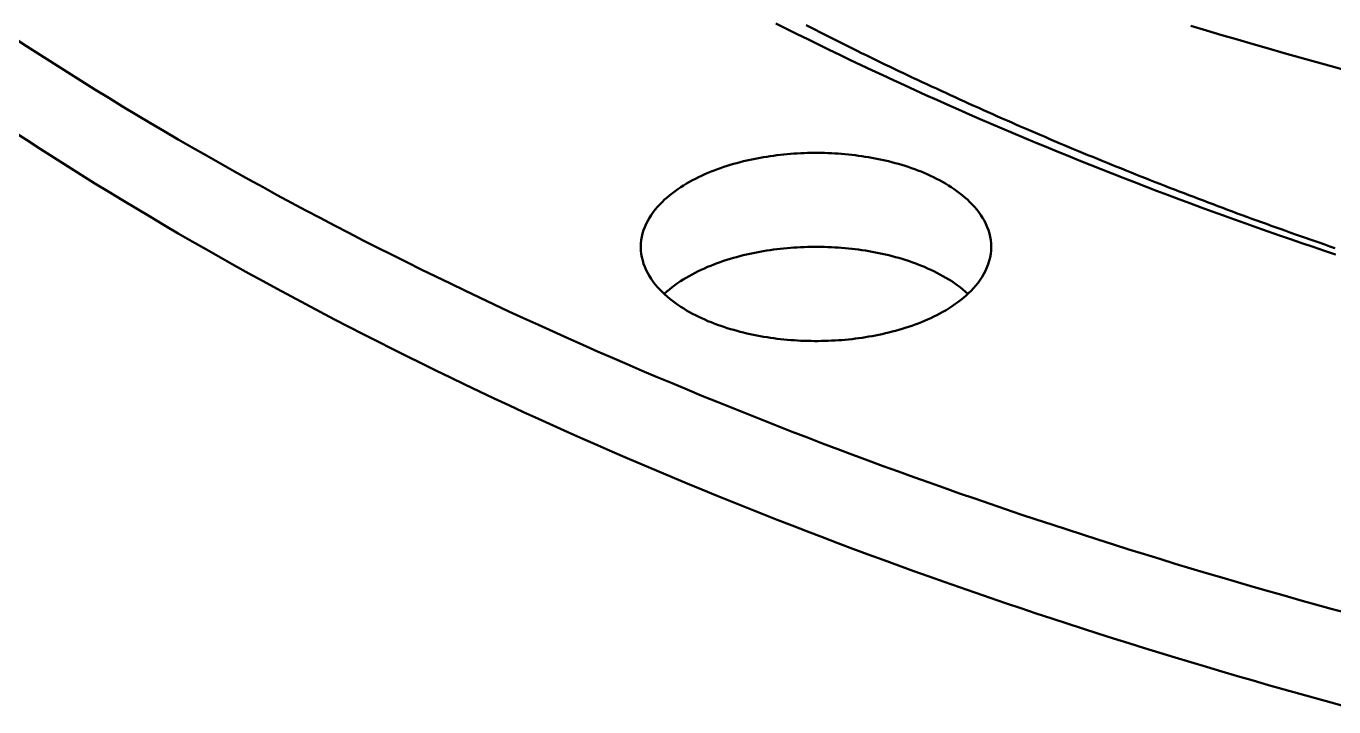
# Model space of a CAD drawing. Header units: millimetres. Extents: x 0 to 841, y 0 to 594.
# Drawn here: x 222.99 to 269.26, y 291.87 to 315.95 of the extents above; entities that cross this region are included whole.
import ezdxf

# ---------------------------------------------------------------- set-up
doc = ezdxf.new("R2010")
doc.units = ezdxf.units.MM
doc.layers.add('FINA', color=7, linetype='CONTINUOUS', lineweight=25)
doc.layers.add('VIS', color=7, linetype='CONTINUOUS', lineweight=50)

msp = doc.modelspace()

# ---------------------------------------------------------------- linework, layer by layer
at = {"layer": 'FINA'}
for points in [[(249.513, 316.053), (249.889, 315.864), (250.265, 315.676), (250.642, 315.489), (251.019, 315.304), (251.397, 315.12), (251.776, 314.937), (252.155, 314.755), (252.535, 314.574), (252.915, 314.395), (253.296, 314.217), (253.678, 314.04), (254.06, 313.864), (254.442, 313.689), (254.825, 313.516), (255.209, 313.343), (255.593, 313.172), (255.978, 313.002), (256.363, 312.833), (256.748, 312.666), (257.135, 312.499), (257.521, 312.334), (257.908, 312.169), (258.296, 312.006), (258.684, 311.844), (259.072, 311.683), (259.461, 311.523), (259.851, 311.364), (260.241, 311.207), (260.631, 311.05), (261.022, 310.895), (261.413, 310.74), (261.805, 310.587), (262.197, 310.435), (262.589, 310.284), (262.982, 310.134), (263.375, 309.985), (263.769, 309.837), (264.163, 309.69), (264.557, 309.544), (264.952, 309.399), (265.347, 309.255), (265.743, 309.113), (266.139, 308.971), (266.535, 308.83), (266.932, 308.691), (267.329, 308.552), (267.726, 308.415), (268.124, 308.278), (268.522, 308.142), (268.921, 308.008), (269.319, 307.874)], [(222.518, 315.563), (222.998, 315.249), (223.48, 314.937), (223.962, 314.628), (224.447, 314.321), (224.932, 314.016), (225.42, 313.714), (225.908, 313.413), (226.398, 313.115), (226.889, 312.82), (227.382, 312.526), (227.876, 312.235), (228.371, 311.945), (228.867, 311.658), (229.365, 311.373), (229.864, 311.09), (230.364, 310.81), (230.865, 310.531), (231.368, 310.255), (231.871, 309.98), (232.376, 309.708), (232.882, 309.438), (233.388, 309.17), (233.896, 308.904), (234.405, 308.64), (234.915, 308.377), (235.426, 308.117), (235.939, 307.859), (236.452, 307.603), (236.966, 307.349), (237.481, 307.097), (237.997, 306.847), (238.513, 306.598), (239.031, 306.352), (239.55, 306.107), (240.07, 305.865), (240.59, 305.624), (241.112, 305.385), (241.634, 305.149), (242.157, 304.913), (242.681, 304.68), (243.205, 304.449), (243.731, 304.219), (244.257, 303.992), (244.784, 303.766), (245.312, 303.542), (245.841, 303.32), (246.37, 303.099), (246.9, 302.88), (247.431, 302.663), (247.963, 302.448), (248.495, 302.235), (249.028, 302.023), (249.561, 301.813), (250.096, 301.605), (250.631, 301.398), (251.166, 301.194), (251.702, 300.991), (252.239, 300.789), (252.777, 300.589), (253.315, 300.391), (253.854, 300.195), (254.393, 300), (254.933, 299.807), (255.474, 299.616), (256.015, 299.426), (256.557, 299.238), (257.099, 299.051), (257.642, 298.866), (258.185, 298.683), (258.729, 298.501), (259.273, 298.321), (259.818, 298.143), (260.364, 297.966), (260.91, 297.791), (261.456, 297.617), (262.003, 297.445), (262.551, 297.274), (263.099, 297.105), (263.647, 296.937), (264.196, 296.771), (264.745, 296.607), (265.295, 296.444), (265.845, 296.283), (266.396, 296.123), (266.947, 295.964), (267.499, 295.807), (268.051, 295.652), (268.603, 295.498), (269.156, 295.346), (269.709, 295.195)], [(250.586, 315.988), (250.749, 315.904), (250.912, 315.821), (251.075, 315.738), (251.238, 315.656), (251.402, 315.573), (251.565, 315.491), (251.729, 315.409), (251.893, 315.327), (252.056, 315.246), (252.22, 315.165), (252.385, 315.084), (252.549, 315.003), (252.713, 314.923), (252.878, 314.842), (253.042, 314.762), (253.207, 314.682), (253.372, 314.603), (253.536, 314.524), (253.701, 314.444), (253.867, 314.366), (254.032, 314.287), (254.197, 314.209), (254.363, 314.13), (254.528, 314.052), (254.694, 313.975), (254.86, 313.897), (255.026, 313.82), (255.192, 313.743), (255.358, 313.666), (255.524, 313.59), (255.69, 313.513), (255.857, 313.437), (256.023, 313.361), (256.19, 313.286), (256.356, 313.21), (256.523, 313.135), (256.69, 313.06), (256.857, 312.985), (257.024, 312.911), (257.192, 312.836), (257.359, 312.762), (257.526, 312.688), (257.694, 312.615), (257.861, 312.541), (258.029, 312.468), (258.197, 312.395), (258.365, 312.322), (258.533, 312.25), (258.701, 312.178), (258.869, 312.105), (259.037, 312.034), (259.206, 311.962), (259.374, 311.89), (259.543, 311.819), (259.712, 311.748), (259.88, 311.677), (260.049, 311.607), (260.218, 311.536), (260.387, 311.466), (260.556, 311.396), (260.725, 311.327), (260.895, 311.257), (261.064, 311.188), (261.233, 311.119), (261.403, 311.05), (261.573, 310.981), (261.742, 310.913), (261.912, 310.844), (262.082, 310.776), (262.252, 310.709), (262.422, 310.641), (262.592, 310.574), (262.762, 310.506), (262.933, 310.439), (263.103, 310.373), (263.273, 310.306), (263.444, 310.24), (263.615, 310.174), (263.785, 310.108), (263.956, 310.042), (264.127, 309.976), (264.298, 309.911), (264.469, 309.846), (264.64, 309.781), (264.811, 309.716), (264.982, 309.652), (265.154, 309.588), (265.325, 309.524), (265.497, 309.46), (265.668, 309.396), (265.84, 309.332), (266.012, 309.269), (266.183, 309.206), (266.355, 309.143), (266.527, 309.081), (266.699, 309.018), (266.871, 308.956), (267.043, 308.894), (267.216, 308.832), (267.388, 308.77), (267.56, 308.709), (267.733, 308.647), (267.905, 308.586), (268.078, 308.526), (268.25, 308.465), (268.423, 308.404), (268.596, 308.344), (268.769, 308.284), (268.942, 308.224), (269.115, 308.164), (269.288, 308.105)], [(264.196, 315.965), (264.745, 315.801), (265.295, 315.638), (265.845, 315.477), (266.396, 315.317), (266.947, 315.158), (267.499, 315.001), (268.051, 314.846), (268.603, 314.692), (269.156, 314.54), (269.709, 314.389)], [(222.518, 312.241), (222.998, 311.927), (223.48, 311.615), (223.962, 311.306), (224.447, 310.999), (224.932, 310.694), (225.42, 310.392), (225.908, 310.091), (226.398, 309.793), (226.889, 309.498), (227.382, 309.204), (227.876, 308.912), (228.371, 308.623), (228.867, 308.336), (229.365, 308.051), (229.864, 307.768), (230.364, 307.488), (230.865, 307.209), (231.368, 306.933), (231.871, 306.658), (232.376, 306.386), (232.882, 306.116), (233.388, 305.848), (233.896, 305.582), (234.405, 305.318), (234.915, 305.055), (235.426, 304.795), (235.939, 304.537), (236.452, 304.281), (236.966, 304.027), (237.481, 303.775), (237.997, 303.525), (238.513, 303.276), (239.031, 303.03), (239.55, 302.785), (240.07, 302.543), (240.59, 302.302), (241.112, 302.063), (241.634, 301.827), (242.157, 301.591), (242.681, 301.358), (243.205, 301.127), (243.731, 300.897), (244.257, 300.67), (244.784, 300.444), (245.312, 300.22), (245.841, 299.998), (246.37, 299.777), (246.9, 299.558), (247.431, 299.341), (247.963, 299.126), (248.495, 298.913), (249.028, 298.701), (249.561, 298.491), (250.096, 298.283), (250.631, 298.076), (251.166, 297.872), (251.702, 297.668), (252.239, 297.467), (252.777, 297.267), (253.315, 297.069), (253.854, 296.873), (254.393, 296.678), (254.933, 296.485), (255.474, 296.294), (256.015, 296.104), (256.557, 295.916), (257.099, 295.729), (257.642, 295.544), (258.185, 295.361), (258.729, 295.179), (259.273, 294.999), (259.818, 294.821), (260.364, 294.644), (260.91, 294.469), (261.456, 294.295), (262.003, 294.123), (262.551, 293.952), (263.099, 293.783), (263.647, 293.615), (264.196, 293.449), (264.745, 293.285), (265.295, 293.122), (265.845, 292.961), (266.396, 292.801), (266.947, 292.642), (267.499, 292.485), (268.051, 292.33), (268.603, 292.176), (269.156, 292.024), (269.709, 291.873)], [(244.737, 308.143), (244.741, 308.263), (244.753, 308.383), (244.773, 308.502), (244.8, 308.619), (244.835, 308.735), (244.877, 308.848), (244.925, 308.958), (244.98, 309.066), (245.039, 309.17), (245.104, 309.272), (245.174, 309.37), (245.247, 309.466), (245.325, 309.558), (245.406, 309.647), (245.49, 309.733), (245.577, 309.816), (245.667, 309.897), (245.76, 309.974), (245.854, 310.049), (245.951, 310.121), (246.049, 310.191), (246.149, 310.258), (246.251, 310.322), (246.354, 310.385), (246.459, 310.445), (246.564, 310.502), (246.671, 310.558), (246.779, 310.612), (246.888, 310.663), (246.998, 310.713), (247.108, 310.761), (247.22, 310.807), (247.332, 310.851), (247.445, 310.893), (247.558, 310.934), (247.672, 310.972), (247.787, 311.01), (247.902, 311.045), (248.018, 311.079), (248.134, 311.111), (248.25, 311.142), (248.367, 311.172), (248.485, 311.2), (248.602, 311.226), (248.72, 311.251), (248.838, 311.274), (248.957, 311.297), (249.075, 311.317), (249.194, 311.337), (249.314, 311.355), (249.433, 311.371), (249.552, 311.387), (249.672, 311.401), (249.792, 311.414), (249.912, 311.425), (250.032, 311.435), (250.152, 311.444), (250.272, 311.452), (250.393, 311.458), (250.513, 311.463), (250.634, 311.467), (250.754, 311.469), (250.875, 311.47), (250.995, 311.47), (251.116, 311.469), (251.236, 311.467), (251.357, 311.463), (251.477, 311.458), (251.597, 311.452), (251.718, 311.444), (251.838, 311.435), (251.958, 311.425), (252.078, 311.414), (252.198, 311.401), (252.317, 311.387), (252.437, 311.371), (252.556, 311.355), (252.675, 311.337), (252.794, 311.317), (252.913, 311.297), (253.032, 311.274), (253.15, 311.251), (253.268, 311.226), (253.385, 311.2), (253.502, 311.172), (253.619, 311.142), (253.736, 311.111), (253.852, 311.079), (253.968, 311.045), (254.083, 311.01), (254.197, 310.972), (254.311, 310.934), (254.425, 310.893), (254.538, 310.851), (254.65, 310.807), (254.761, 310.761), (254.872, 310.713), (254.982, 310.663), (255.091, 310.612), (255.199, 310.558), (255.305, 310.502), (255.411, 310.445), (255.516, 310.385), (255.619, 310.322), (255.721, 310.258), (255.821, 310.191), (255.919, 310.121), (256.016, 310.049), (256.11, 309.974), (256.202, 309.897), (256.292, 309.816), (256.38, 309.733), (256.464, 309.647), (256.545, 309.558), (256.622, 309.466), (256.696, 309.37), (256.766, 309.272), (256.83, 309.17), (256.89, 309.066), (256.944, 308.958), (256.993, 308.848), (257.034, 308.735), (257.069, 308.619), (257.097, 308.502), (257.117, 308.383), (257.129, 308.263), (257.133, 308.143)], [(245.564, 306.482), (245.654, 306.563), (245.746, 306.641), (245.84, 306.716), (245.937, 306.789), (246.036, 306.859), (246.136, 306.927), (246.238, 306.992), (246.341, 307.055), (246.446, 307.115), (246.551, 307.174), (246.659, 307.23), (246.767, 307.284), (246.876, 307.336), (246.986, 307.386), (247.097, 307.434), (247.209, 307.48), (247.321, 307.524), (247.434, 307.567), (247.548, 307.608), (247.662, 307.647), (247.777, 307.684), (247.893, 307.72), (248.009, 307.754), (248.125, 307.787), (248.242, 307.818), (248.359, 307.848), (248.477, 307.876), (248.595, 307.902), (248.713, 307.927), (248.832, 307.951), (248.95, 307.973), (249.069, 307.994), (249.189, 308.014), (249.308, 308.032), (249.428, 308.049), (249.548, 308.064), (249.668, 308.078), (249.788, 308.091), (249.909, 308.103), (250.029, 308.113), (250.15, 308.122), (250.27, 308.129), (250.391, 308.136), (250.512, 308.141), (250.633, 308.145), (250.754, 308.147), (250.874, 308.148), (250.995, 308.148), (251.116, 308.147), (251.237, 308.145), (251.358, 308.141), (251.479, 308.136), (251.599, 308.129), (251.72, 308.122), (251.841, 308.113), (251.961, 308.103), (252.082, 308.091), (252.202, 308.078), (252.322, 308.064), (252.442, 308.049), (252.561, 308.032), (252.681, 308.014), (252.8, 307.994), (252.919, 307.973), (253.038, 307.951), (253.157, 307.927), (253.275, 307.902), (253.393, 307.876), (253.511, 307.848), (253.628, 307.818), (253.745, 307.787), (253.861, 307.754), (253.977, 307.72), (254.092, 307.684), (254.207, 307.647), (254.322, 307.608), (254.436, 307.567), (254.549, 307.524), (254.661, 307.48), (254.773, 307.434), (254.884, 307.386), (254.994, 307.336), (255.103, 307.284), (255.211, 307.23), (255.318, 307.174), (255.424, 307.115), (255.529, 307.055), (255.632, 306.992), (255.734, 306.927), (255.834, 306.859), (255.933, 306.789), (256.029, 306.716), (256.124, 306.641), (256.216, 306.563), (256.306, 306.482)], [(255.318, 305.79), (255.211, 305.734), (255.103, 305.68), (254.994, 305.628), (254.884, 305.578), (254.773, 305.53), (254.662, 305.484), (254.55, 305.44), (254.437, 305.397), (254.323, 305.356), (254.209, 305.317), (254.094, 305.28), (253.979, 305.244), (253.863, 305.21), (253.747, 305.177), (253.631, 305.146), (253.514, 305.117), (253.396, 305.089), (253.279, 305.062), (253.161, 305.037), (253.042, 305.013), (252.924, 304.991), (252.805, 304.97), (252.686, 304.951), (252.567, 304.932), (252.447, 304.916), (252.328, 304.9), (252.208, 304.886), (252.088, 304.873), (251.968, 304.862), (251.847, 304.851), (251.727, 304.842), (251.607, 304.835), (251.486, 304.828), (251.366, 304.823), (251.245, 304.819), (251.125, 304.817), (251.004, 304.815), (250.883, 304.815), (250.763, 304.816), (250.642, 304.819), (250.521, 304.822), (250.401, 304.827), (250.28, 304.834), (250.16, 304.841), (250.04, 304.85), (249.919, 304.86), (249.799, 304.871), (249.679, 304.884), (249.559, 304.898), (249.44, 304.913), (249.32, 304.93), (249.201, 304.948), (249.082, 304.967), (248.963, 304.988), (248.844, 305.01), (248.726, 305.033), (248.608, 305.058), (248.49, 305.085), (248.373, 305.113), (248.256, 305.142), (248.139, 305.173), (248.023, 305.205), (247.907, 305.239), (247.792, 305.275), (247.677, 305.312), (247.563, 305.351), (247.449, 305.391), (247.336, 305.433), (247.224, 305.477), (247.112, 305.523), (247.002, 305.571), (246.892, 305.621), (246.783, 305.672), (246.674, 305.726), (246.567, 305.782), (246.462, 305.839), (246.357, 305.899), (246.254, 305.962), (246.152, 306.026), (246.051, 306.093), (245.953, 306.163), (245.856, 306.235), (245.762, 306.31), (245.669, 306.387), (245.579, 306.468), (245.492, 306.551), (245.407, 306.637), (245.326, 306.726), (245.248, 306.819), (245.175, 306.914), (245.105, 307.013), (245.04, 307.114), (244.98, 307.219), (244.926, 307.327), (244.878, 307.437), (244.836, 307.55), (244.801, 307.666), (244.773, 307.783), (244.753, 307.902), (244.741, 308.022), (244.737, 308.143)], [(257.133, 308.143), (257.129, 308.018), (257.116, 307.894), (257.094, 307.771), (257.065, 307.65), (257.027, 307.531), (256.983, 307.414), (256.931, 307.301), (256.874, 307.19), (256.81, 307.083), (256.741, 306.979), (256.668, 306.878), (256.59, 306.78), (256.508, 306.686), (256.422, 306.596), (256.334, 306.508), (256.242, 306.423), (256.147, 306.342), (256.05, 306.264), (255.951, 306.188), (255.85, 306.115), (255.746, 306.045), (255.641, 305.977), (255.535, 305.912), (255.427, 305.85), (255.318, 305.79)]]:
    msp.add_lwpolyline(points, dxfattribs=at)
at = {"layer": 'VIS'}
for points in [[(249.513, 316.053), (249.889, 315.864), (250.265, 315.676), (250.642, 315.489), (251.019, 315.304), (251.397, 315.12), (251.776, 314.937), (252.155, 314.755), (252.535, 314.574), (252.915, 314.395), (253.296, 314.217), (253.678, 314.04), (254.06, 313.864), (254.442, 313.689), (254.825, 313.516), (255.209, 313.343), (255.593, 313.172), (255.978, 313.002), (256.363, 312.833), (256.748, 312.666), (257.135, 312.499), (257.521, 312.334), (257.908, 312.169), (258.296, 312.006), (258.684, 311.844), (259.072, 311.683), (259.461, 311.523), (259.851, 311.364), (260.241, 311.207), (260.631, 311.05), (261.022, 310.895), (261.413, 310.74), (261.805, 310.587), (262.197, 310.435), (262.589, 310.284), (262.982, 310.134), (263.375, 309.985), (263.769, 309.837), (264.163, 309.69), (264.557, 309.544), (264.952, 309.399), (265.347, 309.255), (265.743, 309.113), (266.139, 308.971), (266.535, 308.83), (266.932, 308.691), (267.329, 308.552), (267.726, 308.415), (268.124, 308.278), (268.522, 308.142), (268.921, 308.008), (269.319, 307.874)], [(222.518, 315.563), (222.998, 315.249), (223.48, 314.937), (223.962, 314.628), (224.447, 314.321), (224.932, 314.016), (225.42, 313.714), (225.908, 313.413), (226.398, 313.115), (226.889, 312.82), (227.382, 312.526), (227.876, 312.235), (228.371, 311.945), (228.867, 311.658), (229.365, 311.373), (229.864, 311.09), (230.364, 310.81), (230.865, 310.531), (231.368, 310.255), (231.871, 309.98), (232.376, 309.708), (232.882, 309.438), (233.388, 309.17), (233.896, 308.904), (234.405, 308.64), (234.915, 308.377), (235.426, 308.117), (235.939, 307.859), (236.452, 307.603), (236.966, 307.349), (237.481, 307.097), (237.997, 306.847), (238.513, 306.598), (239.031, 306.352), (239.55, 306.107), (240.07, 305.865), (240.59, 305.624), (241.112, 305.385), (241.634, 305.149), (242.157, 304.913), (242.681, 304.68), (243.205, 304.449), (243.731, 304.219), (244.257, 303.992), (244.784, 303.766), (245.312, 303.542), (245.841, 303.32), (246.37, 303.099), (246.9, 302.88), (247.431, 302.663), (247.963, 302.448), (248.495, 302.235), (249.028, 302.023), (249.561, 301.813), (250.096, 301.605), (250.631, 301.398), (251.166, 301.194), (251.702, 300.991), (252.239, 300.789), (252.777, 300.589), (253.315, 300.391), (253.854, 300.195), (254.393, 300), (254.933, 299.807), (255.474, 299.616), (256.015, 299.426), (256.557, 299.238), (257.099, 299.051), (257.642, 298.866), (258.185, 298.683), (258.729, 298.501), (259.273, 298.321), (259.818, 298.143), (260.364, 297.966), (260.91, 297.791), (261.456, 297.617), (262.003, 297.445), (262.551, 297.274), (263.099, 297.105), (263.647, 296.937), (264.196, 296.771), (264.745, 296.607), (265.295, 296.444), (265.845, 296.283), (266.396, 296.123), (266.947, 295.964), (267.499, 295.807), (268.051, 295.652), (268.603, 295.498), (269.156, 295.346), (269.709, 295.195)], [(250.586, 315.988), (250.749, 315.904), (250.912, 315.821), (251.075, 315.738), (251.238, 315.656), (251.402, 315.573), (251.565, 315.491), (251.729, 315.409), (251.893, 315.327), (252.056, 315.246), (252.22, 315.165), (252.385, 315.084), (252.549, 315.003), (252.713, 314.923), (252.878, 314.842), (253.042, 314.762), (253.207, 314.682), (253.372, 314.603), (253.536, 314.524), (253.701, 314.444), (253.867, 314.366), (254.032, 314.287), (254.197, 314.209), (254.363, 314.13), (254.528, 314.052), (254.694, 313.975), (254.86, 313.897), (255.026, 313.82), (255.192, 313.743), (255.358, 313.666), (255.524, 313.59), (255.69, 313.513), (255.857, 313.437), (256.023, 313.361), (256.19, 313.286), (256.356, 313.21), (256.523, 313.135), (256.69, 313.06), (256.857, 312.985), (257.024, 312.911), (257.192, 312.836), (257.359, 312.762), (257.526, 312.688), (257.694, 312.615), (257.861, 312.541), (258.029, 312.468), (258.197, 312.395), (258.365, 312.322), (258.533, 312.25), (258.701, 312.178), (258.869, 312.105), (259.037, 312.034), (259.206, 311.962), (259.374, 311.89), (259.543, 311.819), (259.712, 311.748), (259.88, 311.677), (260.049, 311.607), (260.218, 311.536), (260.387, 311.466), (260.556, 311.396), (260.725, 311.327), (260.895, 311.257), (261.064, 311.188), (261.233, 311.119), (261.403, 311.05), (261.573, 310.981), (261.742, 310.913), (261.912, 310.844), (262.082, 310.776), (262.252, 310.709), (262.422, 310.641), (262.592, 310.574), (262.762, 310.506), (262.933, 310.439), (263.103, 310.373), (263.273, 310.306), (263.444, 310.24), (263.615, 310.174), (263.785, 310.108), (263.956, 310.042), (264.127, 309.976), (264.298, 309.911), (264.469, 309.846), (264.64, 309.781), (264.811, 309.716), (264.982, 309.652), (265.154, 309.588), (265.325, 309.524), (265.497, 309.46), (265.668, 309.396), (265.84, 309.332), (266.012, 309.269), (266.183, 309.206), (266.355, 309.143), (266.527, 309.081), (266.699, 309.018), (266.871, 308.956), (267.043, 308.894), (267.216, 308.832), (267.388, 308.77), (267.56, 308.709), (267.733, 308.647), (267.905, 308.586), (268.078, 308.526), (268.25, 308.465), (268.423, 308.404), (268.596, 308.344), (268.769, 308.284), (268.942, 308.224), (269.115, 308.164), (269.288, 308.105)], [(264.196, 315.965), (264.745, 315.801), (265.295, 315.638), (265.845, 315.477), (266.396, 315.317), (266.947, 315.158), (267.499, 315.001), (268.051, 314.846), (268.603, 314.692), (269.156, 314.54), (269.709, 314.389)], [(222.518, 312.241), (222.998, 311.927), (223.48, 311.615), (223.962, 311.306), (224.447, 310.999), (224.932, 310.694), (225.42, 310.392), (225.908, 310.091), (226.398, 309.793), (226.889, 309.498), (227.382, 309.204), (227.876, 308.912), (228.371, 308.623), (228.867, 308.336), (229.365, 308.051), (229.864, 307.768), (230.364, 307.488), (230.865, 307.209), (231.368, 306.933), (231.871, 306.658), (232.376, 306.386), (232.882, 306.116), (233.388, 305.848), (233.896, 305.582), (234.405, 305.318), (234.915, 305.055), (235.426, 304.795), (235.939, 304.537), (236.452, 304.281), (236.966, 304.027), (237.481, 303.775), (237.997, 303.525), (238.513, 303.276), (239.031, 303.03), (239.55, 302.785), (240.07, 302.543), (240.59, 302.302), (241.112, 302.063), (241.634, 301.827), (242.157, 301.591), (242.681, 301.358), (243.205, 301.127), (243.731, 300.897), (244.257, 300.67), (244.784, 300.444), (245.312, 300.22), (245.841, 299.998), (246.37, 299.777), (246.9, 299.558), (247.431, 299.341), (247.963, 299.126), (248.495, 298.913), (249.028, 298.701), (249.561, 298.491), (250.096, 298.283), (250.631, 298.076), (251.166, 297.872), (251.702, 297.668), (252.239, 297.467), (252.777, 297.267), (253.315, 297.069), (253.854, 296.873), (254.393, 296.678), (254.933, 296.485), (255.474, 296.294), (256.015, 296.104), (256.557, 295.916), (257.099, 295.729), (257.642, 295.544), (258.185, 295.361), (258.729, 295.179), (259.273, 294.999), (259.818, 294.821), (260.364, 294.644), (260.91, 294.469), (261.456, 294.295), (262.003, 294.123), (262.551, 293.952), (263.099, 293.783), (263.647, 293.615), (264.196, 293.449), (264.745, 293.285), (265.295, 293.122), (265.845, 292.961), (266.396, 292.801), (266.947, 292.642), (267.499, 292.485), (268.051, 292.33), (268.603, 292.176), (269.156, 292.024), (269.709, 291.873)], [(244.737, 308.143), (244.741, 308.263), (244.753, 308.383), (244.773, 308.502), (244.8, 308.619), (244.835, 308.735), (244.877, 308.848), (244.925, 308.958), (244.98, 309.066), (245.039, 309.17), (245.104, 309.272), (245.174, 309.37), (245.247, 309.466), (245.325, 309.558), (245.406, 309.647), (245.49, 309.733), (245.577, 309.816), (245.667, 309.897), (245.76, 309.974), (245.854, 310.049), (245.951, 310.121), (246.049, 310.191), (246.149, 310.258), (246.251, 310.322), (246.354, 310.385), (246.459, 310.445), (246.564, 310.502), (246.671, 310.558), (246.779, 310.612), (246.888, 310.663), (246.998, 310.713), (247.108, 310.761), (247.22, 310.807), (247.332, 310.851), (247.445, 310.893), (247.558, 310.934), (247.672, 310.972), (247.787, 311.01), (247.902, 311.045), (248.018, 311.079), (248.134, 311.111), (248.25, 311.142), (248.367, 311.172), (248.485, 311.2), (248.602, 311.226), (248.72, 311.251), (248.838, 311.274), (248.957, 311.297), (249.075, 311.317), (249.194, 311.337), (249.314, 311.355), (249.433, 311.371), (249.552, 311.387), (249.672, 311.401), (249.792, 311.414), (249.912, 311.425), (250.032, 311.435), (250.152, 311.444), (250.272, 311.452), (250.393, 311.458), (250.513, 311.463), (250.634, 311.467), (250.754, 311.469), (250.875, 311.47), (250.995, 311.47), (251.116, 311.469), (251.236, 311.467), (251.357, 311.463), (251.477, 311.458), (251.597, 311.452), (251.718, 311.444), (251.838, 311.435), (251.958, 311.425), (252.078, 311.414), (252.198, 311.401), (252.317, 311.387), (252.437, 311.371), (252.556, 311.355), (252.675, 311.337), (252.794, 311.317), (252.913, 311.297), (253.032, 311.274), (253.15, 311.251), (253.268, 311.226), (253.385, 311.2), (253.502, 311.172), (253.619, 311.142), (253.736, 311.111), (253.852, 311.079), (253.968, 311.045), (254.083, 311.01), (254.197, 310.972), (254.311, 310.934), (254.425, 310.893), (254.538, 310.851), (254.65, 310.807), (254.761, 310.761), (254.872, 310.713), (254.982, 310.663), (255.091, 310.612), (255.199, 310.558), (255.305, 310.502), (255.411, 310.445), (255.516, 310.385), (255.619, 310.322), (255.721, 310.258), (255.821, 310.191), (255.919, 310.121), (256.016, 310.049), (256.11, 309.974), (256.202, 309.897), (256.292, 309.816), (256.38, 309.733), (256.464, 309.647), (256.545, 309.558), (256.622, 309.466), (256.696, 309.37), (256.766, 309.272), (256.83, 309.17), (256.89, 309.066), (256.944, 308.958), (256.993, 308.848), (257.034, 308.735), (257.069, 308.619), (257.097, 308.502), (257.117, 308.383), (257.129, 308.263), (257.133, 308.143)], [(245.564, 306.482), (245.654, 306.563), (245.746, 306.641), (245.84, 306.716), (245.937, 306.789), (246.036, 306.859), (246.136, 306.927), (246.238, 306.992), (246.341, 307.055), (246.446, 307.115), (246.551, 307.174), (246.659, 307.23), (246.767, 307.284), (246.876, 307.336), (246.986, 307.386), (247.097, 307.434), (247.209, 307.48), (247.321, 307.524), (247.434, 307.567), (247.548, 307.608), (247.662, 307.647), (247.777, 307.684), (247.893, 307.72), (248.009, 307.754), (248.125, 307.787), (248.242, 307.818), (248.359, 307.848), (248.477, 307.876), (248.595, 307.902), (248.713, 307.927), (248.832, 307.951), (248.95, 307.973), (249.069, 307.994), (249.189, 308.014), (249.308, 308.032), (249.428, 308.049), (249.548, 308.064), (249.668, 308.078), (249.788, 308.091), (249.909, 308.103), (250.029, 308.113), (250.15, 308.122), (250.27, 308.129), (250.391, 308.136), (250.512, 308.141), (250.633, 308.145), (250.754, 308.147), (250.874, 308.148), (250.995, 308.148), (251.116, 308.147), (251.237, 308.145), (251.358, 308.141), (251.479, 308.136), (251.599, 308.129), (251.72, 308.122), (251.841, 308.113), (251.961, 308.103), (252.082, 308.091), (252.202, 308.078), (252.322, 308.064), (252.442, 308.049), (252.561, 308.032), (252.681, 308.014), (252.8, 307.994), (252.919, 307.973), (253.038, 307.951), (253.157, 307.927), (253.275, 307.902), (253.393, 307.876), (253.511, 307.848), (253.628, 307.818), (253.745, 307.787), (253.861, 307.754), (253.977, 307.72), (254.092, 307.684), (254.207, 307.647), (254.322, 307.608), (254.436, 307.567), (254.549, 307.524), (254.661, 307.48), (254.773, 307.434), (254.884, 307.386), (254.994, 307.336), (255.103, 307.284), (255.211, 307.23), (255.318, 307.174), (255.424, 307.115), (255.529, 307.055), (255.632, 306.992), (255.734, 306.927), (255.834, 306.859), (255.933, 306.789), (256.029, 306.716), (256.124, 306.641), (256.216, 306.563), (256.306, 306.482)], [(255.318, 305.79), (255.211, 305.734), (255.103, 305.68), (254.994, 305.628), (254.884, 305.578), (254.773, 305.53), (254.662, 305.484), (254.55, 305.44), (254.437, 305.397), (254.323, 305.356), (254.209, 305.317), (254.094, 305.28), (253.979, 305.244), (253.863, 305.21), (253.747, 305.177), (253.631, 305.146), (253.514, 305.117), (253.396, 305.089), (253.279, 305.062), (253.161, 305.037), (253.042, 305.013), (252.924, 304.991), (252.805, 304.97), (252.686, 304.951), (252.567, 304.932), (252.447, 304.916), (252.328, 304.9), (252.208, 304.886), (252.088, 304.873), (251.968, 304.862), (251.847, 304.851), (251.727, 304.842), (251.607, 304.835), (251.486, 304.828), (251.366, 304.823), (251.245, 304.819), (251.125, 304.817), (251.004, 304.815), (250.883, 304.815), (250.763, 304.816), (250.642, 304.819), (250.521, 304.822), (250.401, 304.827), (250.28, 304.834), (250.16, 304.841), (250.04, 304.85), (249.919, 304.86), (249.799, 304.871), (249.679, 304.884), (249.559, 304.898), (249.44, 304.913), (249.32, 304.93), (249.201, 304.948), (249.082, 304.967), (248.963, 304.988), (248.844, 305.01), (248.726, 305.033), (248.608, 305.058), (248.49, 305.085), (248.373, 305.113), (248.256, 305.142), (248.139, 305.173), (248.023, 305.205), (247.907, 305.239), (247.792, 305.275), (247.677, 305.312), (247.563, 305.351), (247.449, 305.391), (247.336, 305.433), (247.224, 305.477), (247.112, 305.523), (247.002, 305.571), (246.892, 305.621), (246.783, 305.672), (246.674, 305.726), (246.567, 305.782), (246.462, 305.839), (246.357, 305.899), (246.254, 305.962), (246.152, 306.026), (246.051, 306.093), (245.953, 306.163), (245.856, 306.235), (245.762, 306.31), (245.669, 306.387), (245.579, 306.468), (245.492, 306.551), (245.407, 306.637), (245.326, 306.726), (245.248, 306.819), (245.175, 306.914), (245.105, 307.013), (245.04, 307.114), (244.98, 307.219), (244.926, 307.327), (244.878, 307.437), (244.836, 307.55), (244.801, 307.666), (244.773, 307.783), (244.753, 307.902), (244.741, 308.022), (244.737, 308.143)], [(257.133, 308.143), (257.129, 308.018), (257.116, 307.894), (257.094, 307.771), (257.065, 307.65), (257.027, 307.531), (256.983, 307.414), (256.931, 307.301), (256.874, 307.19), (256.81, 307.083), (256.741, 306.979), (256.668, 306.878), (256.59, 306.78), (256.508, 306.686), (256.422, 306.596), (256.334, 306.508), (256.242, 306.423), (256.147, 306.342), (256.05, 306.264), (255.951, 306.188), (255.85, 306.115), (255.746, 306.045), (255.641, 305.977), (255.535, 305.912), (255.427, 305.85), (255.318, 305.79)]]:
    msp.add_lwpolyline(points, dxfattribs=at)

doc.saveas('drawing.dxf')
